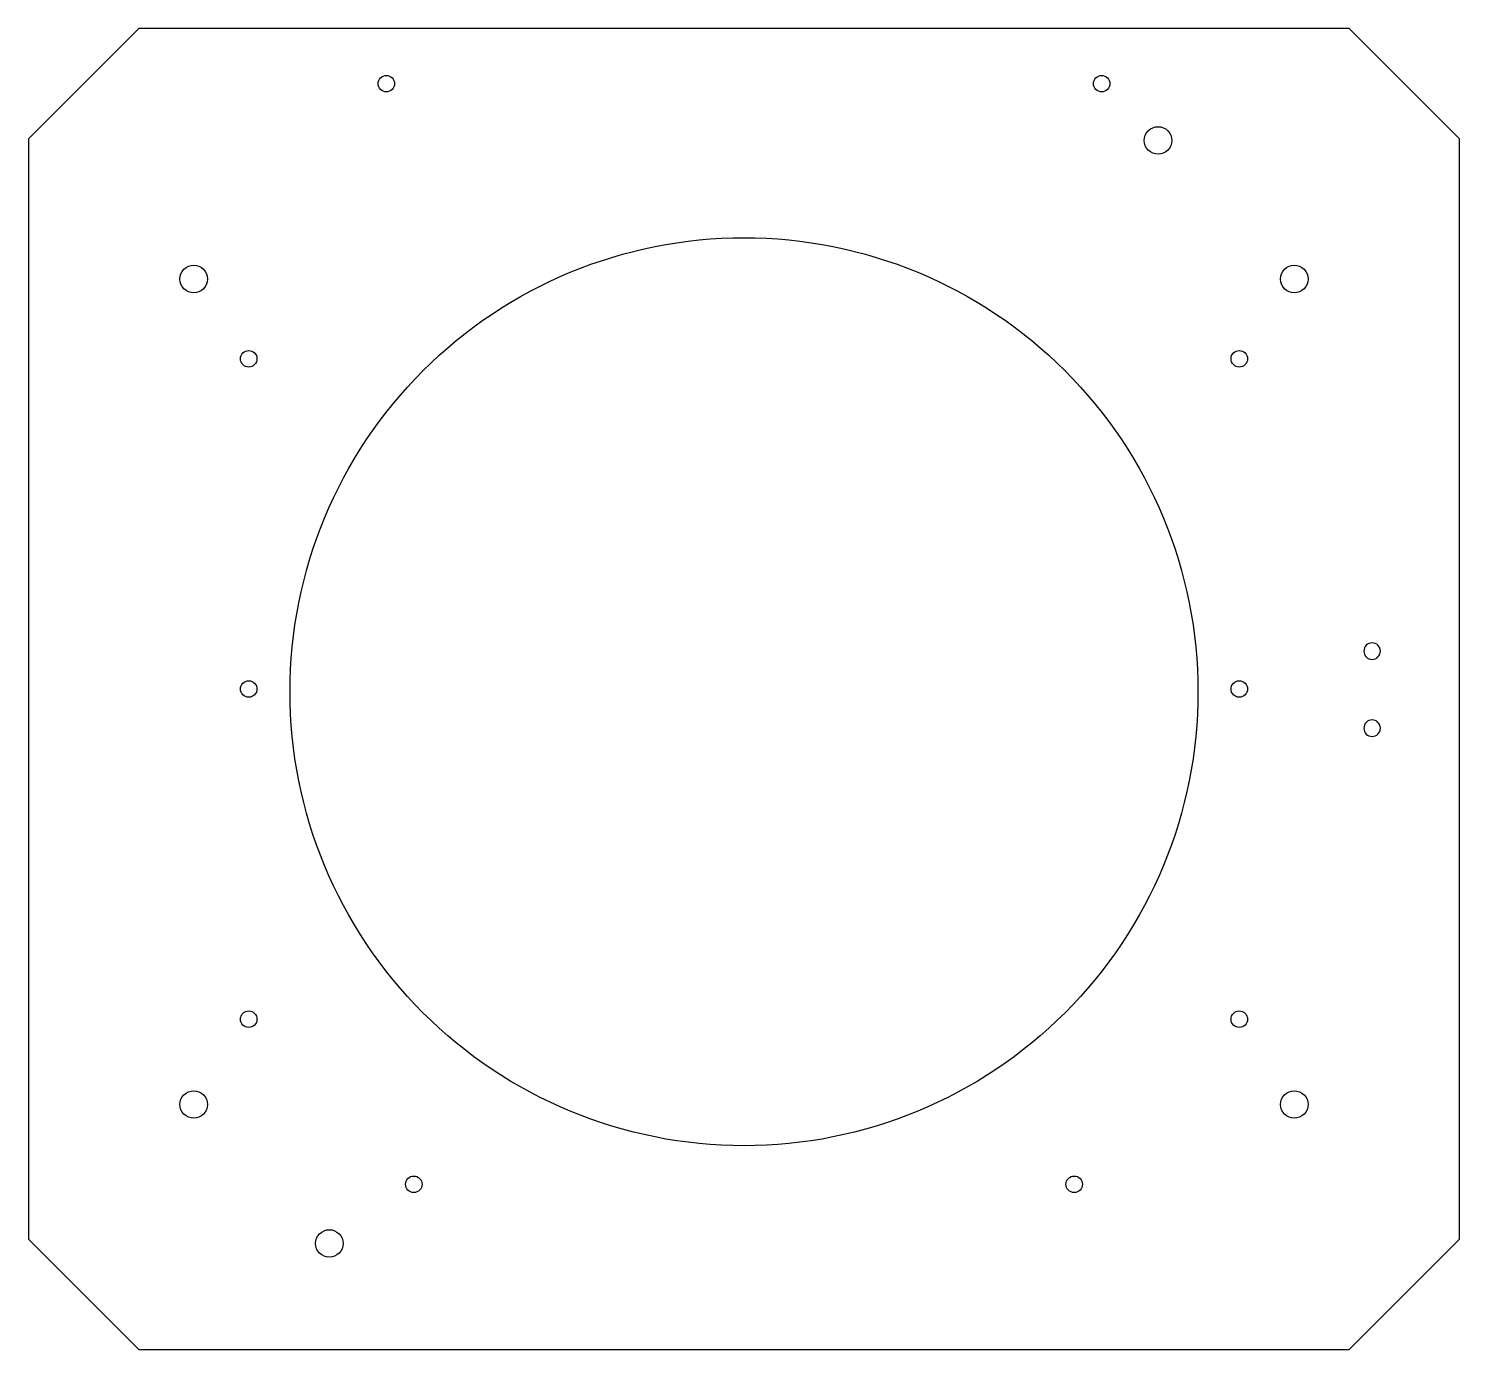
# Model space of a CAD drawing. Extents: x 25 to 285, y 26 to 265.
import ezdxf

# ---------------------------------------------------------------- set-up
doc = ezdxf.new("R2010")
doc.units = 0
doc.layers.add('LAYER0', color=13, linetype='CONTINUOUS')

msp = doc.modelspace()

# ---------------------------------------------------------------- linework, layer by layer
at = {"layer": 'LAYER0'}
msp.add_lwpolyline([(45, 25.5), (265, 25.5), (285, 45.5), (285, 245.5), (265, 265.5), (45, 265.5), (25, 245.5), (25, 45.5)], close=True, dxfattribs=at)
for points in [[(90, 254, -0.414214), (88.5, 255.5, -0.414214), (90, 257, -0.414214), (91.5, 255.5, -0.414214)], [(220, 254, -0.414214), (218.5, 255.5, -0.414214), (220, 257, -0.414214), (221.5, 255.5, -0.414214)], [(230.24, 242.68, -0.414214), (227.74, 245.18, -0.414214), (230.24, 247.68, -0.414214), (232.74, 245.18, -0.414214)], [(237.5, 145, -0.414214), (155, 62.5, -0.414214), (72.5, 145, -0.414214), (155, 227.5, -0.414214)], [(52.5, 220, -0.414214), (55, 222.5, -0.414214), (57.5, 220, -0.414214), (55, 217.5, -0.414214)], [(252.5, 220, -0.414214), (255, 222.5, -0.414214), (257.5, 220, -0.414214), (255, 217.5, -0.414214)], [(65, 204, -0.414214), (63.5, 205.5, -0.414214), (65, 207, -0.414214), (66.5, 205.5, -0.414214)], [(245, 204, -0.414214), (243.5, 205.5, -0.414214), (245, 207, -0.414214), (246.5, 205.5, -0.414214)], [(269.14, 153.88, 0.414214), (267.64, 152.38, 0.414214), (269.14, 150.88, 0.414214), (270.64, 152.38, 0.414214)], [(63.5, 145.5, -0.414214), (65, 147, -0.414214), (66.5, 145.5, -0.414214), (65, 144, -0.414214)], [(246.5, 145.5, -0.414214), (245, 144, -0.414214), (243.5, 145.5, -0.414214), (245, 147, -0.414214)], [(269.14, 139.88, 0.414214), (267.64, 138.38, 0.414214), (269.14, 136.88, 0.414214), (270.64, 138.38, 0.414214)], [(65, 84, -0.414214), (63.5, 85.5, -0.414214), (65, 87, -0.414214), (66.5, 85.5, -0.414214)], [(243.5, 85.5, -0.414214), (245, 87, -0.414214), (246.5, 85.5, -0.414214), (245, 84, -0.414214)], [(55, 67.5, -0.414214), (52.5, 70, -0.414214), (55, 72.5, -0.414214), (57.5, 70, -0.414214)], [(255, 67.5, -0.414214), (252.5, 70, -0.414214), (255, 72.5, -0.414214), (257.5, 70, -0.414214)], [(95, 54, -0.414214), (93.5, 55.5, -0.414214), (95, 57, -0.414214), (96.5, 55.5, -0.414214)], [(215, 54, -0.414214), (213.5, 55.5, -0.414214), (215, 57, -0.414214), (216.5, 55.5, -0.414214)], [(79.65, 42.25, -0.414214), (77.15, 44.75, -0.414214), (79.65, 47.25, -0.414214), (82.15, 44.75, -0.414214)]]:
    msp.add_lwpolyline(points, format="xyb", close=True, dxfattribs=at)

doc.saveas('drawing.dxf')
